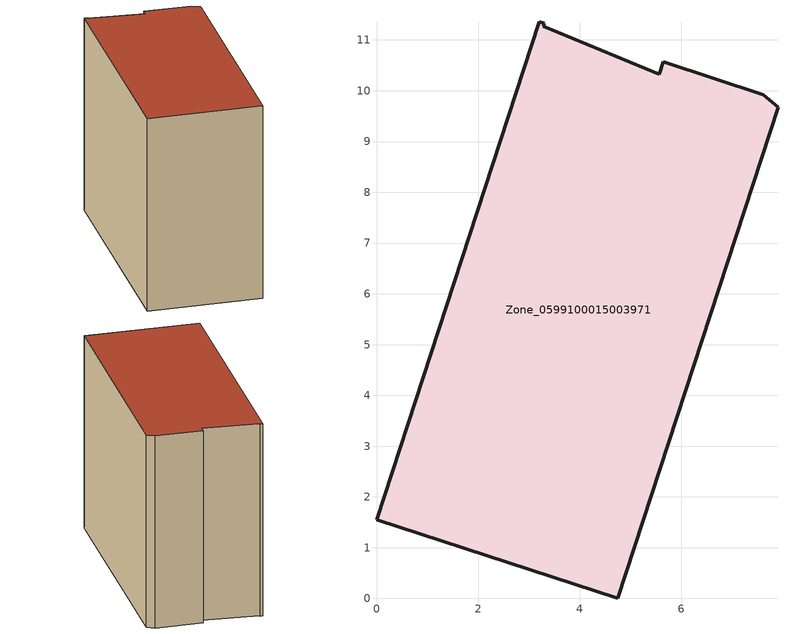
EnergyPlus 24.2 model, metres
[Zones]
Zone_0599100015003971
 floor ground (C_G): 7.62,9.92 7.91,9.68 4.75,0 0,1.55 3.2,11.36 3.31,11.33 3.29,11.27 5.57,10.32 5.65,10.57 z0.72
 wall outside (C_F): 0,1.55 4.75,0 7.91,9.68 7.62,9.92 5.65,10.57 5.57,10.32 3.29,11.27 3.31,11.33 3.2,11.36 0,1.55 z0.72:9.58
 roof outside (C_R): 7.91,9.68 7.62,9.92 5.65,10.57 5.57,10.32 3.29,11.27 3.31,11.33 3.2,11.36 0,1.55 4.75,0 z9.58
[BUILDING]
Pand.0599100015003971: North Axis=0; Terrain=City; Loads Convergence Tolerance Value=0.04; Temperature Convergence Tolerance Value=0.4; Solar Distribution=FullExterior; Maximum Number of Warmup Days=25; Minimum Number of Warmup Days=1
[Site:Location]
Rotterdam.The.Hague.AP_ZH_NLD Design_Conditions: Latitude=51.96; Longitude=4.45; Time Zone=1; Elevation=-4.5
[SITE:GROUNDTEMPERATURE:BUILDINGSURFACE]
18, 18, 18, 18, 18, 18, 18, 18, 18, 18, 18, 18
[MATERIAL] Thermal Absorptance=0.9; Solar Absorptance=0.7; Visible Absorptance=0.7
Name | Roughness | Thickness | Conductivity | Density | Specific Heat
G.TI.1965-1974 | MediumSmooth | 0.15 | 0.882353 | 540 | 1210
F.TI.1965-1974 | Rough | 0.3 | 0.697674 | 1920 | 840
R.TI.1965-1974 | MediumRough | 0.2 | 0.232558 | 1500 | 1000
[CONSTRUCTION]
C_G: G.TI.1965-1974
C_F: F.TI.1965-1974
C_R: R.TI.1965-1974
[ZONE]
Zone_0599100015003971: Type=1; Multiplier=1; Ceiling Height=Autocalculate; Volume=Autocalculate; Floor Area=autocalculate; Part of Total Floor Area=Yes
[ZONEINFILTRATION:DESIGNFLOWRATE]
Infil_Zone_0599100015003971: Zone or ZoneList or Space or SpaceList=Zone_0599100015003971; Schedule=AlwaysOn; Design Flow Rate Calculation Method=Flow/Area; Flow Rate per Floor Area=0.003; Constant Term Coefficient=1; Temperature Term Coefficient=0; Velocity Term Coefficient=0; Velocity Squared Term Coefficient=0
[HVACTEMPLATE:ZONE:IDEALLOADSAIRSYSTEM]
Zone_0599100015003971: Maximum Heating Supply Air Temperature=50; Minimum Cooling Supply Air Temperature=13; Maximum Heating Supply Air Humidity Ratio=0.0156; Minimum Cooling Supply Air Humidity Ratio=0.0077; Heating Limit=NoLimit; Cooling Limit=NoLimit; Dehumidification Control Type=ConstantSensibleHeatRatio; Cooling Sensible Heat Ratio=0.7; Dehumidification Setpoint=60; Humidification Control Type=None; Humidification Setpoint=30; Outdoor Air Method=None; Outdoor Air Flow Rate per Person=0.00944; Outdoor Air Flow Rate per Zone Floor Area=0; Outdoor Air Flow Rate per Zone=0; Demand Controlled Ventilation Type=None; Outdoor Air Economizer Type=NoEconomizer; Heat Recovery Type=None; Sensible Heat Recovery Effectiveness=0.7; Latent Heat Recovery Effectiveness=0.65
[ZONECONTROL:THERMOSTAT]
ThermostatControl_Zone_0599100015003971: Zone or ZoneList=Zone_0599100015003971; Control Type Schedule=DualSetpointControlType; Control 1=Thermostat_Zone_0599100015003971; Temperature Difference Between Cutout And Setpoint=0
[THERMOSTATSETPOINT:DUALSETPOINT]
Thermostat_Zone_0599100015003971: Heating Setpoint Temperature Schedule=HeatingSetpoint_Zone_0599100015003971; Cooling Setpoint Temperature Schedule=CoolingSetpoint_Zone_0599100015003971
[SCHEDULE:COMPACT]
HeatingSetpoint_Zone_0599100015003971: Through: 12/31, For: AllDays, Until: 24:00, 21
CoolingSetpoint_Zone_0599100015003971: Through: 12/31, For: AllDays, Until: 24:00, 24
DualSetpointControlType: Through: 12/31, For: AllDays, Until: 24:00, 4
AlwaysOn: Through: 12/31, For: AllDays, Until: 24:00, 1
